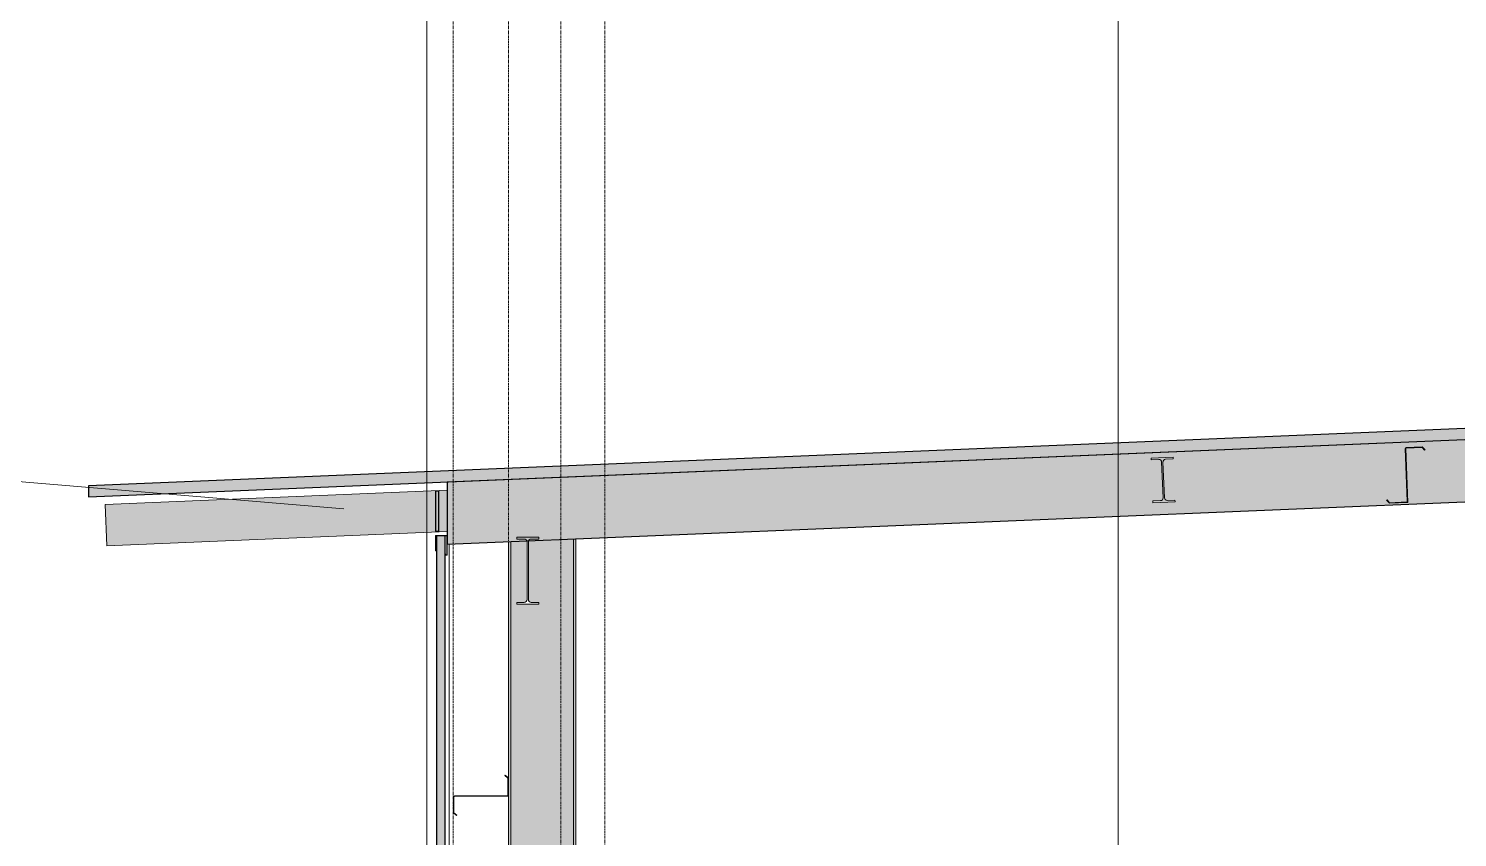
# Model space of a CAD drawing. Header units: inches. Extents: x -23445 to -32, y -314 to 853.
# Drawn here: x -8596.7 to -8337.2, y 282 to 428.9 of the extents above; entities that cross this region are included whole.
import ezdxf

# ---------------------------------------------------------------- set-up
doc = ezdxf.new("R2010")
doc.units = ezdxf.units.IN
doc.header["$MEASUREMENT"] = 0
doc.linetypes.add('Grid Line 1_2_', pattern=[0.875, 0.5, -0.125, 0.125, -0.125])
for name, color, linetype, lineweight in [('A-ANNO-IDEN', 131, 'Continuous', 9), ('A-CLNG', 13, 'Continuous', 9), ('A-CLNG-PATT', 13, 'Continuous', 9), ('A-GLAZ-CWMG', 51, 'Continuous', 9), ('A-ROOF', 132, 'Continuous', 9), ('A-WALL', 113, 'Continuous', 9), ('A-WALL-PATT', 111, 'Continuous', 25), ('G-ANNO-SYMB', 111, 'Continuous', 9), ('I-WALL', 2, 'Continuous', 9), ('S-BEAM', 12, 'Continuous', 9), ('S-COLS', 52, 'Continuous', 9), ('S-GRID', 1, 'Continuous', 9)]:
    doc.layers.add(name, color=color, linetype=linetype, lineweight=lineweight)
pattern_1 = [(45, (-21606.148, 72.082), (-19.007, 19.007), []), (45, (-21606.148, 100.882), (-19.007, 19.007), [])]

# ---------------------------------------------------------------- blocks, each defined once
blk = doc.blocks.new('Rectangular Mullion - Profile_Polycarbonate_Upper and left-1114459-Building Section - North_South looking West _ Fitness Center')
at = {"layer": 'A-GLAZ-CWMG'}
blk.add_hatch(color=256, dxfattribs=at).paths.add_polyline_path([(-22370.68, 333.22), (-22370.68, 336.84), (-22372.8, 336.84), (-22372.74, 336.78), (-22370.74, 336.78), (-22370.74, 333.28)], flags=0)
at = {"layer": 'A-GLAZ-CWMG', "lineweight": 13}
for p, q in [((-22370.68, 336.84), (-22372.8, 336.84)), ((-22372.8, 336.84), (-22372.8, 334.01)), ((-22372.74, 334.07), (-22372.74, 336.78)), ((-22372.74, 336.78), (-22370.74, 336.78)), ((-22370.74, 336.78), (-22370.74, 333.28)), ((-22370.68, 333.22), (-22370.68, 336.84)), ((-22372.8, 334.01), (-22372.68, 334.01)), ((-22372.68, 334.07), (-22372.74, 334.07)), ((-22372.68, 334.01), (-22372.68, 334.07)), ((-22370.97, 333.47), (-22371.03, 333.47)), ((-22371.03, 333.47), (-22371.03, 333.22)), ((-22371.03, 333.22), (-22370.68, 333.22)), ((-22370.97, 333.28), (-22370.97, 333.47)), ((-22370.74, 333.28), (-22370.97, 333.28))]:
    blk.add_line(p, q, dxfattribs=at)
blk = doc.blocks.new('W-Wide Flange - W12X19-1401469-Building Section - North_South looking West _ Fitness Center')
at = {"layer": 'S-BEAM', "lineweight": 15}
for p, q in [((-22354.04, 336.53), (-22358.05, 336.53)), ((-22358.05, 336.53), (-22358.05, 336.18)), ((-22358.05, 336.18), (-22356.69, 336.18)), ((-22356.17, 335.65), (-22356.17, 325.2)), ((-22355.93, 325.2), (-22355.93, 335.65)), ((-22355.41, 336.18), (-22354.04, 336.18)), ((-22354.04, 336.18), (-22354.04, 336.53)), ((-22356.69, 324.68), (-22358.05, 324.68)), ((-22358.05, 324.68), (-22358.05, 324.33)), ((-22358.05, 324.33), (-22354.04, 324.33)), ((-22354.04, 324.68), (-22355.41, 324.68)), ((-22354.04, 324.33), (-22354.04, 324.68))]:
    blk.add_line(p, q, dxfattribs=at)
for centre, start, end in [((-22356.69, 335.65), 0, 90), ((-22355.41, 335.65), 90, 180), ((-22356.69, 325.2), 270, 0), ((-22355.41, 325.2), 180, 270)]:
    blk.add_arc(centre, 0.525, start, end, dxfattribs=at)
blk = doc.blocks.new('Girt_Z - 10_D-1351984-Building Section - North_South looking West _ Fitness Center')
at = {"layer": 'S-BEAM'}
h = blk.add_hatch(color=256, dxfattribs=at)
h.paths.add_polyline_path([(-22139.65, 345.17), (-22136.27, 345.31), (-22136.46, 345.41), (-22139.6, 345.28), (-22140.07, 345.8), (-22140.15, 345.73)], flags=0)
h.paths.add_polyline_path([(-22136.27, 345.31), (-22136.68, 355.12), (-22136.79, 355.11), (-22136.39, 345.5)], flags=0)
h.paths.add_polyline_path([(-22133.25, 354.8), (-22133.17, 354.88), (-22133.68, 355.43), (-22136.61, 355.31), (-22136.61, 355.2), (-22133.72, 355.32)], flags=0)
at = {"layer": 'S-BEAM', "lineweight": 15}
for p, q in [((-22136.79, 355.11), (-22136.39, 345.5)), ((-22136.27, 345.31), (-22136.68, 355.12)), ((-22133.68, 355.43), (-22136.61, 355.31)), ((-22136.61, 355.2), (-22133.72, 355.32)), ((-22133.72, 355.32), (-22133.25, 354.8)), ((-22133.17, 354.88), (-22133.68, 355.43)), ((-22133.25, 354.8), (-22133.17, 354.88)), ((-22140.07, 345.8), (-22140.15, 345.73)), ((-22140.15, 345.73), (-22139.65, 345.17)), ((-22139.6, 345.28), (-22140.07, 345.8)), ((-22139.65, 345.17), (-22136.27, 345.31)), ((-22136.46, 345.41), (-22139.6, 345.28))]:
    blk.add_line(p, q, dxfattribs=at)
for centre, radius, start, end in [((-22136.6, 355.12), 0.187, 92.3859, 182.3859), ((-22136.6, 355.12), 0.0782, 94.5087, 182.3859), ((-22136.47, 345.49), 0.0782, 275.4283, 2.3859)]:
    blk.add_arc(centre, radius, start, end, dxfattribs=at)
blk = doc.blocks.new('Girt_Z - 10_D-1241717-Building Section - North_South looking West _ Fitness Center')
at = {"layer": 'S-BEAM'}
h = blk.add_hatch(dxfattribs=at)
h.set_pattern_fill('FP_44', color=256, style=0, pattern_type=2)
h.set_pattern_definition(pattern_1)
h.paths.add_polyline_path([(-22368.98, 285.94), (-22368.91, 286.02), (-22369.44, 286.47), (-22369.44, 289.36), (-22369.55, 289.36), (-22369.55, 286.42)], flags=0)
h.paths.add_polyline_path([(-22359.55, 289.44), (-22359.55, 292.81), (-22360.13, 293.29), (-22360.2, 293.21), (-22359.66, 292.76), (-22359.66, 289.62)], flags=0)
h.paths.add_polyline_path([(-22369.37, 289.44), (-22359.55, 289.44), (-22359.74, 289.55), (-22369.37, 289.55)], flags=0)
at = {"layer": 'S-BEAM', "lineweight": 15}
for p, q in [((-22360.13, 293.29), (-22360.2, 293.21)), ((-22360.2, 293.21), (-22359.66, 292.76)), ((-22359.55, 292.81), (-22360.13, 293.29)), ((-22359.66, 292.76), (-22359.66, 289.62)), ((-22359.55, 289.44), (-22359.55, 292.81)), ((-22369.55, 289.36), (-22369.55, 286.42)), ((-22369.44, 286.47), (-22369.44, 289.36)), ((-22359.74, 289.55), (-22369.37, 289.55)), ((-22369.37, 289.44), (-22359.55, 289.44)), ((-22369.55, 286.42), (-22368.98, 285.94)), ((-22368.91, 286.02), (-22369.44, 286.47)), ((-22368.98, 285.94), (-22368.91, 286.02))]:
    blk.add_line(p, q, dxfattribs=at)
for centre, radius, start, end in [((-22369.37, 289.36), 0.188, 90, 180), ((-22369.37, 289.36), 0.0782, 90, 177.8773), ((-22359.74, 289.63), 0.0782, 270, 356.9576)]:
    blk.add_arc(centre, radius, start, end, dxfattribs=at)
blk = doc.blocks.new('W-Wide Flange - W8X15-1253536-Building Section - North_South looking West _ Fitness Center')
at = {"layer": 'S-BEAM'}
h = blk.add_hatch(dxfattribs=at)
h.set_pattern_fill('FP_44', color=256, style=0, pattern_type=2)
h.set_pattern_definition(pattern_1)
h.paths.add_polyline_path([(-22242.53, 342.78), (-22238.52, 342.94), (-22238.54, 343.26), (-22239.92, 343.2), (-22240.28, 343.33), (-22240.44, 343.68), (-22240.71, 350.16), (-22240.58, 350.51), (-22240.23, 350.67), (-22238.85, 350.73), (-22238.86, 351.05), (-22242.87, 350.88), (-22242.85, 350.57), (-22241.47, 350.62), (-22241.11, 350.49), (-22240.95, 350.15), (-22240.68, 343.67), (-22240.81, 343.31), (-22241.16, 343.15), (-22242.54, 343.09)], flags=0)
at = {"layer": 'S-BEAM', "lineweight": 15}
for p, q in [((-22238.86, 351.05), (-22242.87, 350.88)), ((-22242.87, 350.88), (-22242.85, 350.57)), ((-22242.85, 350.57), (-22241.47, 350.62)), ((-22240.23, 350.67), (-22238.85, 350.73)), ((-22238.85, 350.73), (-22238.86, 351.05)), ((-22240.95, 350.15), (-22240.68, 343.67)), ((-22240.44, 343.68), (-22240.71, 350.16)), ((-22241.16, 343.15), (-22242.54, 343.09)), ((-22242.54, 343.09), (-22242.53, 342.78)), ((-22242.53, 342.78), (-22238.52, 342.94)), ((-22238.54, 343.26), (-22239.92, 343.2)), ((-22238.52, 342.94), (-22238.54, 343.26))]:
    blk.add_line(p, q, dxfattribs=at)
for centre, radius, start, end in [((-22241.45, 350.13), 0.498, 2.3859, 92.3859), ((-22240.21, 350.18), 0.497, 92.3859, 182.3859), ((-22241.18, 343.65), 0.498, 272.3859, 2.3859), ((-22239.94, 343.7), 0.497, 182.3859, 272.3859)]:
    blk.add_arc(centre, radius, start, end, dxfattribs=at)
blk = doc.blocks.new('Dimension Lumber - 5_5 x 7_5 Glulam-1403172-Building Section - North_South looking West _ Fitness Center')
at = {"layer": 'S-BEAM'}
h = blk.add_hatch(color=256, dxfattribs=at)
h.paths.add_polyline_path([(-22432.49, 334.97), (-22370.68, 337.55), (-22370.68, 345.05), (-22432.8, 342.47)], flags=0)
h.paths.add_polyline_path([(-22372.8, 337.62), (-22372.8, 344.88), (-22372.18, 344.88), (-22372.18, 337.62)], flags=0)
for p, q in [((-22432.8, 342.47), (-22370.68, 345.05)), ((-22432.49, 334.97), (-22432.8, 342.47)), ((-22370.68, 337.55), (-22432.49, 334.97))]:
    blk.add_line(p, q, dxfattribs=at)

msp = doc.modelspace()

# ---------------------------------------------------------------- hatches: boundary and pattern name
at = {"layer": 'A-CLNG-PATT'}
h = msp.add_hatch(dxfattribs=at)
h.set_pattern_fill('FP_43', color=256, style=0, pattern_type=2)
h.set_pattern_definition([(161.57, (-21605.188, 73.042), (-7.6802237, -0.0009796), [0, -54.643, 6.067, 0]), (18.43, (-21607.108, 73.042), (-7.6802237, 0.0009796), [0, -54.643, 6.067, 0]), (108.43, (-21605.188, 73.042), (3.8382953, -19.20136532), [18.211, -42.499]), (71.57, (-21607.108, 73.042), (3.8382953, 19.20136532), [18.211, -42.499])])
h.paths.add_polyline_path([(-8520.68, 335.22), (-7285.06, 386.7), (-7285.06, 397.96), (-8520.68, 346.48), (-8520.68, 343.72)], flags=0)
at = {"layer": 'A-ROOF'}
msp.add_hatch(color=256, dxfattribs=at).paths.add_polyline_path([(-8585.81, 343.84), (-7270.46, 398.65), (-7270.46, 400.65), (-8585.81, 345.84)], flags=0)
at = {"layer": 'A-WALL-PATT', "lineweight": 9, "transparency": 33554649}
msp.add_hatch(color=256, dxfattribs=at).paths.add_polyline_path([(-8521.04, 191.34), (-8521.04, 336.78), (-8522.61, 336.78), (-8522.61, 191.34)], flags=0)
at = {"layer": 'I-WALL'}
msp.add_hatch(color=256, dxfattribs=at).paths.add_polyline_path([(-8522.81, 337.62), (-8522.18, 337.62), (-8522.18, 344.87), (-8522.81, 344.87), (-8522.81, 343.72)], flags=0)
at = {"layer": 'S-COLS', "lineweight": 5}
h = msp.add_hatch(color=256, dxfattribs=at)
h.paths.add_polyline_path([(-8509.56, 0), (-8509.12, 0), (-8509.12, 98.25), (-8509.56, 98.25), (-8509.56, 61.6)], flags=0)
h.paths.add_polyline_path([(-8509.12, 194.5), (-8509.12, 335.7), (-8509.56, 335.68), (-8509.56, 194.5)], flags=0)
h = msp.add_hatch(color=256, dxfattribs=at)
h.paths.add_polyline_path([(-8508.61, 0), (-8508.43, 0), (-8508.43, 110.38), (-8508.81, 110.38), (-8508.77, 0)], flags=0)
h.paths.add_polyline_path([(-8508.61, 142.38), (-8508.43, 142.38), (-8508.43, 335.73), (-8509.12, 335.7), (-8509.05, 194.5), (-8508.81, 194.5), (-8508.78, 142.38), (-8508.7, 142.38)], flags=0)
h = msp.add_hatch(color=256, dxfattribs=at)
h.paths.add_polyline_path([(-8508.43, 0), (-8498.43, 0), (-8498.43, 110.38), (-8508.43, 110.38), (-8508.43, 61.6)], flags=0)
h.paths.add_polyline_path([(-8506.09, 142.38), (-8498.43, 142.38), (-8498.43, 336.14), (-8505.86, 335.83), (-8505.93, 335.65), (-8505.86, 325.02), (-8505.78, 324.83), (-8505.41, 324.68), (-8504.05, 324.68), (-8504.05, 324.33), (-8508.06, 324.33), (-8508.06, 324.68), (-8506.69, 324.68), (-8506.29, 324.9), (-8506.17, 325.2), (-8506.24, 335.82), (-8508.43, 335.65), (-8508.43, 142.38)], flags=0)
h = msp.add_hatch(color=256, dxfattribs=at)
h.paths.add_polyline_path([(-8498.26, 0), (-8497.74, 0), (-8497.82, 110.38), (-8498.43, 110.38), (-8498.43, 0)], flags=0)
h.paths.add_polyline_path([(-8498.26, 142.38), (-8497.74, 142.38), (-8497.79, 336.17), (-8498.43, 336.14), (-8498.36, 142.38)], flags=0)
h = msp.add_hatch(color=256, dxfattribs=at)
h.paths.add_polyline_path([(-8497.74, 0), (-8497.31, 0), (-8497.31, 110.38), (-8497.74, 110.38), (-8497.74, 61.6)], flags=0)
h.paths.add_polyline_path([(-8497.31, 142.38), (-8497.31, 336.19), (-8497.74, 336.17), (-8497.74, 142.38)], flags=0)

# ---------------------------------------------------------------- linework, layer by layer
at = {"layer": 'A-ANNO-IDEN', "color": 153}
msp.add_line((-8539.42, 341.64), (-9119.85, 390.36), dxfattribs=at)
at = {"layer": 'A-CLNG', "lineweight": 25}
for p, q in [((-7285.06, 397.96), (-8520.68, 346.48)), ((-8520.68, 335.22), (-7285.06, 386.7)), ((-8520.68, 346.48), (-8520.68, 335.22))]:
    msp.add_line(p, q, dxfattribs=at)
at = {"layer": 'A-ROOF', "lineweight": 25}
for p, q in [((-7270.46, 400.65), (-8585.81, 345.84)), ((-8585.81, 343.84), (-7270.46, 398.65)), ((-8585.81, 345.84), (-8585.81, 343.84))]:
    msp.add_line(p, q, dxfattribs=at)
at = {"layer": 'A-WALL', "lineweight": 25}
for p, q in [((-8521.04, 336.78), (-8522.61, 336.78)), ((-8522.61, 336.78), (-8522.61, 191.34)), ((-8521.04, 191.34), (-8521.04, 336.78))]:
    msp.add_line(p, q, dxfattribs=at)
at = {"layer": 'A-WALL'}
msp.add_line((-8520.31, 335.23), (-8520.31, 194.5), dxfattribs=at)
at = {"layer": 'G-ANNO-SYMB'}
for p, q in [((-8524.36, 545.16), (-8524.36, -79.66)), ((-8398.84, 545.16), (-8398.84, -79.66))]:
    msp.add_line(p, q, dxfattribs=at)
at = {"layer": 'I-WALL', "lineweight": 25}
for p, q in [((-8522.18, 344.87), (-8522.81, 344.87)), ((-8522.81, 344.87), (-8522.81, 337.62)), ((-8522.18, 337.62), (-8522.18, 344.87)), ((-8522.81, 337.62), (-8522.18, 337.62))]:
    msp.add_line(p, q, dxfattribs=at)
at = {"layer": 'S-COLS'}
for p, q in [((-8509.56, 335.68), (-8509.56, 292.81)), ((-8509.12, 335.7), (-8509.12, 194.5)), ((-8497.74, 336.17), (-8497.74, 142.38)), ((-8497.31, 336.19), (-8497.31, 142.38)), ((-8509.56, 289.44), (-8509.56, 244.56))]:
    msp.add_line(p, q, dxfattribs=at)
at = {"layer": 'S-GRID', "linetype": 'Grid Line 1_2_'}
for p, q in [((-8519.56, -293.04), (-8519.56, 738.66)), ((-8509.56, -293.04), (-8509.56, 738.66)), ((-8509.56, -293.04), (-8509.56, 738.66)), ((-8500.06, -293.04), (-8500.06, 738.66)), ((-8492.06, -293.04), (-8492.06, 738.66))]:
    msp.add_line(p, q, dxfattribs=at)

# ---------------------------------------------------------------- block references
at = {"layer": 'A-GLAZ-CWMG'}
msp.add_blockref('Rectangular Mullion - Profile_Polycarbonate_Upper and left-1114459-Building Section - North_South looking West _ Fitness Center', (13850, 0), dxfattribs=at)
at = {"layer": 'S-BEAM'}
for name, p in [('Girt_Z - 10_D-1351984-Building Section - North_South looking West _ Fitness Center', (13790.05, -2.5)), ('W-Wide Flange - W8X15-1253536-Building Section - North_South looking West _ Fitness Center', (13850, 0)), ('Dimension Lumber - 5_5 x 7_5 Glulam-1403172-Building Section - North_South looking West _ Fitness Center', (13850, 0)), ('W-Wide Flange - W12X19-1401469-Building Section - North_South looking West _ Fitness Center', (13850, 0)), ('Girt_Z - 10_D-1241717-Building Section - North_South looking West _ Fitness Center', (13850, 0))]:
    msp.add_blockref(name, p, dxfattribs=at)

doc.saveas('drawing.dxf')
